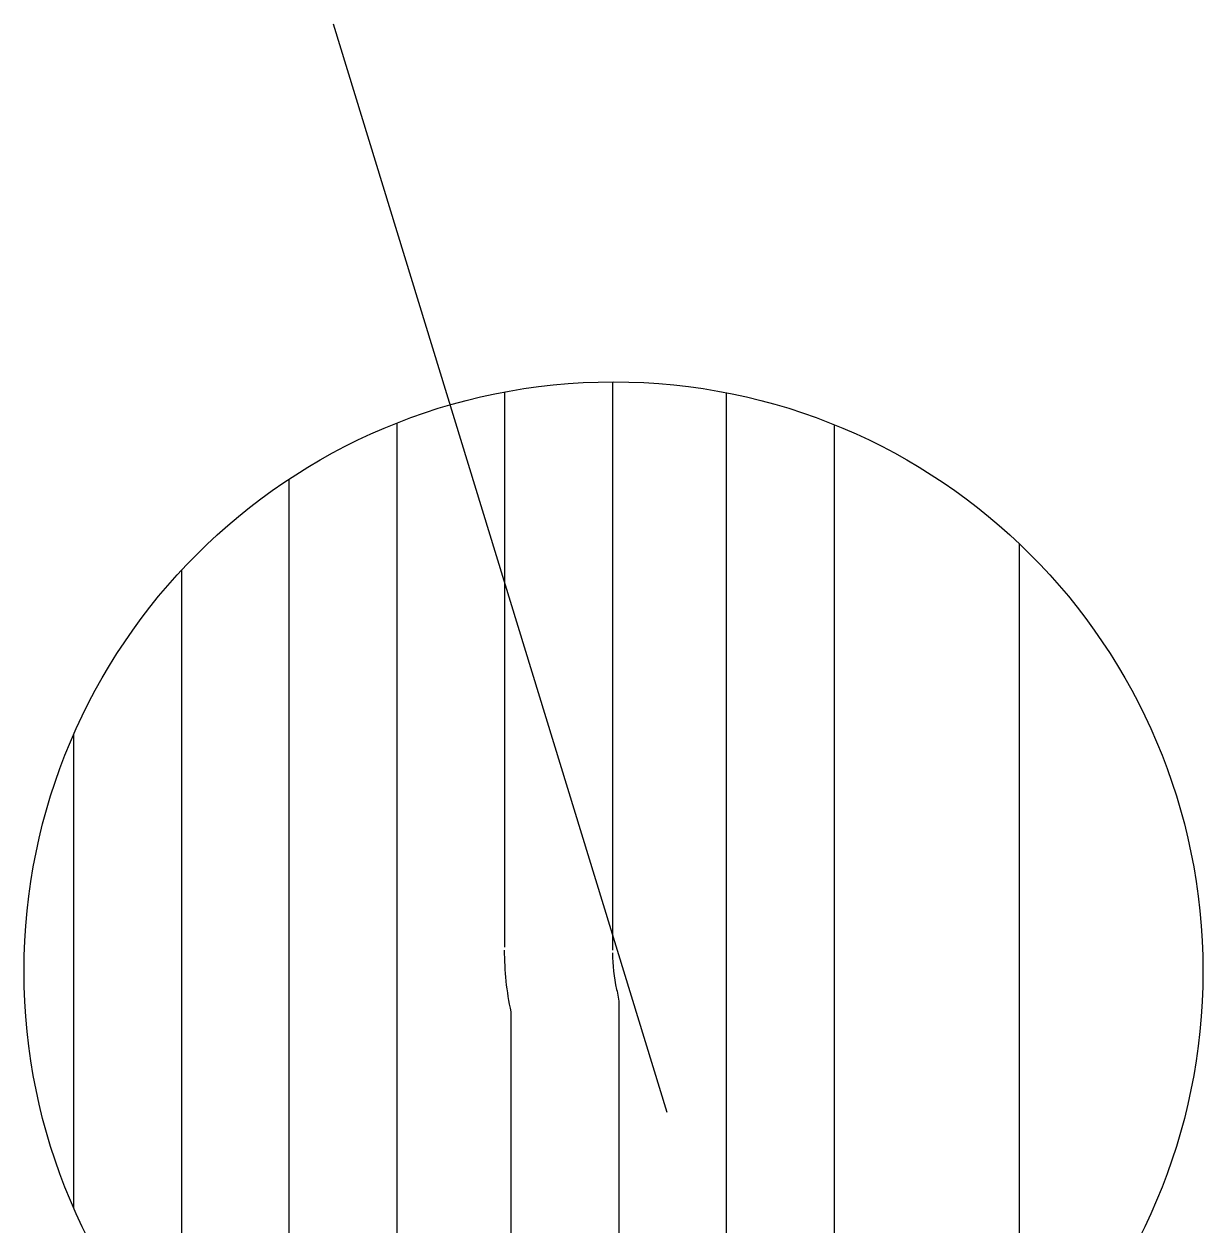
# Model space of a CAD drawing. Extents: x -344 to 154, y 670 to 1023.
# Drawn here: x -229.9 to -206.13, y 970.93 to 995.17 of the extents above; entities that cross this region are included whole.
import ezdxf

# ---------------------------------------------------------------- set-up
doc = ezdxf.new("R2010")
doc.units = 0
doc.layers.add('gbr-dxf_layer0', color=7, linetype='Continuous')
doc.layers.add('備註', color=1, linetype='Continuous')

msp = doc.modelspace()

# ---------------------------------------------------------------- linework, layer by layer
at = {"layer": 'gbr-dxf_layer0'}
for p, q in [((-218.038, 987.955), (-218.038, 976.493)), ((-220.21, 976.554), (-220.21, 987.75)), ((-213.565, 987.09), (-213.565, 965.043)), ((-209.828, 967.447), (-209.828, 984.685)), ((-226.727, 984.156), (-226.727, 967.976)), ((-228.899, 971.283), (-228.899, 980.849))]:
    msp.add_line(p, q, dxfattribs=at)
at = {"layer": 'gbr-dxf_layer0', "linetype": 'Continuous'}
for points in [[(-215.737, 964.398), (-215.737, 987.734)], [(-222.384, 987.123), (-222.384, 965.01)], [(-224.556, 966.139), (-224.556, 985.994)]]:
    msp.add_lwpolyline(points, dxfattribs=at)
for points in [[(-220.08, 964.359), (-220.08, 975.245, -0.053323), (-220.212, 976.493)], [(-218.039, 976.436, 0.049776), (-217.956, 975.7, -0.075224), (-217.908, 975.38), (-217.908, 964.179)]]:
    msp.add_lwpolyline(points, format="xyb", dxfattribs=at)
at = {"layer": '備註', "linetype": 'Continuous'}
msp.add_line((-216.934, 973.216), (-223.66, 995.171), dxfattribs=at)
msp.add_circle((-218.016, 976.066), 11.888, dxfattribs=at)

doc.saveas('drawing.dxf')
